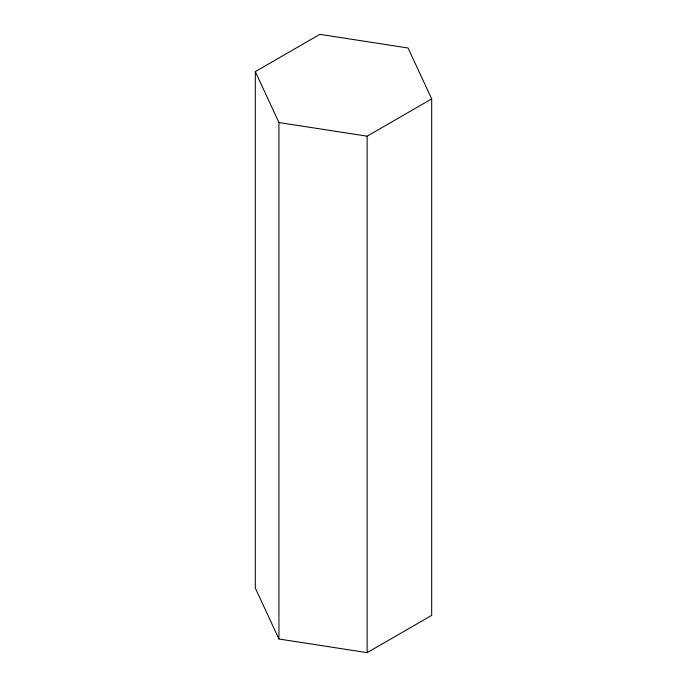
<?xml version="1.0" encoding="UTF-8"?>
<svg xmlns="http://www.w3.org/2000/svg" width="687" height="687" viewBox="0 0 687 687"><rect width="100%" height="100%" fill="white"/><g stroke="black" fill="none" stroke-linecap="round" stroke-linejoin="round"><path stroke-width="1.03" d="M255.315 71.62L319.867 34.35L408.061 47.996L431.685 98.911L431.685 615.38L367.133 652.65L278.939 639.004L255.315 588.089L255.315 71.62L278.939 122.535L278.939 639.004M278.939 122.535L367.133 136.181L431.685 98.911M367.133 136.181L367.133 652.65"/></g></svg>
